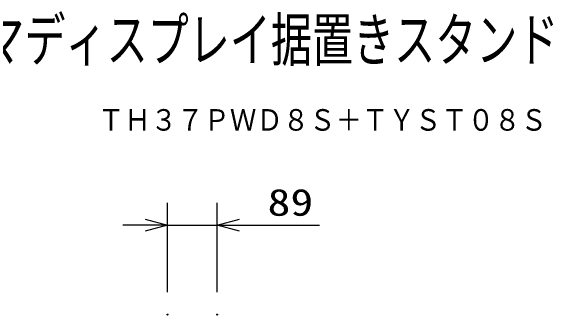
# Model space of a CAD drawing. Units: millimetres, scale not verified. Extents: x -63 to 63, y -57 to 57.
# Drawn here: x 14.72 to 63.23, y 30.23 to 57.41 of the extents above; entities that cross this region are included whole.
import ezdxf
from ezdxf.enums import TextEntityAlignment as Align

# ---------------------------------------------------------------- set-up
doc = ezdxf.new("R2010")
doc.units = ezdxf.units.MM
doc.header["$LTSCALE"] = 0.190236
doc.header["$PDMODE"] = 32
doc.header["$PDSIZE"] = 0.0951
for name, color, linetype in [('0-0_MOJI1', 2, 'Continuous'), ('0-1_TOUROKU', 1, 'Continuous'), ('0-3_WAKU', 3, 'Continuous'), ('0-4_DEFPOINTS', 7, 'Continuous')]:
    doc.layers.add(name, color=color, linetype=linetype)
doc.styles.add('ＭＳ ゴシック', font='')
doc.styles.get('ＭＳ ゴシック').set_extended_font_data('MS Gothic')

# ---------------------------------------------------------------- blocks, each defined once
blk = doc.blocks.new('_OPEN30')
at = {"layer": '0-4_DEFPOINTS'}
blk.add_line((0, 0), (-1, 0), dxfattribs=at)
blk.add_lwpolyline([(-1, 0.26795), (0, 0), (-1, -0.26795)], dxfattribs=at)

msp = doc.modelspace()

# ---------------------------------------------------------------- linework, layer by layer
at = {"layer": '0-3_WAKU'}
for p, q in [((28.7384, 32.2761), (28.7384, 40.2761)), ((33.1634, 32.2761), (33.1634, 40.2761)), ((26.7384, 38.2761), (24.7384, 38.2761)), ((28.7384, 38.2761), (33.1634, 38.2761)), ((35.1634, 38.2761), (42.3301, 38.2761))]:
    msp.add_line(p, q, dxfattribs=at)
at = {"layer": '0-4_DEFPOINTS'}
for p in [(33.1634, 38.2761), (28.7384, 30.2761), (33.1634, 30.2761)]:
    msp.add_point(p, dxfattribs=at)

# ---------------------------------------------------------------- block references
at = {"layer": '0-3_WAKU', "xscale": 2, "yscale": 2}
msp.add_blockref('_OPEN30', (28.7384, 38.2761), dxfattribs=at)
at = {"layer": '0-3_WAKU', "xscale": 2, "yscale": 2, "rotation": 180}
msp.add_blockref('_OPEN30', (33.1634, 38.2761), dxfattribs=at)

# ---------------------------------------------------------------- texts
at = {"layer": '0-0_MOJI1', "style": 'ＭＳ ゴシック', "width": 0.7}
msp.add_text('プログレッシブワイドプラズマディスプレイ据置きスタンド', height=3.848, dxfattribs=at).set_placement((-35.5001, 51.7599), align=Align.BOTTOM_LEFT)
at = {"layer": '0-1_TOUROKU', "style": 'ＭＳ ゴシック', "width": 0.9}
msp.add_text('ＴＨ３７ＰＷＤ８Ｓ＋ＴＹＳＴ０８Ｓ', height=1.925, dxfattribs=at).set_placement((22.5, 46.13), align=Align.BOTTOM_LEFT)
at = {"layer": '0-3_WAKU', "style": 'ＭＳ ゴシック', "width": 1.25}
msp.add_text('89', height=2.406, dxfattribs=at).set_placement((37.6799, 38.3857), align=Align.BOTTOM_LEFT)

doc.saveas('drawing.dxf')
